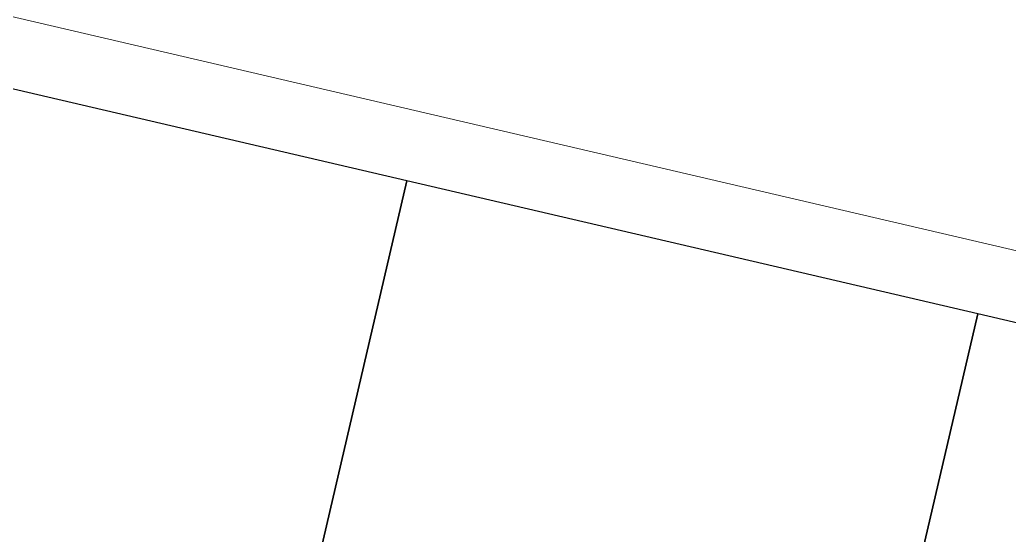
# Model space of a CAD drawing. Header units: millimetres. Extents: x 474016 to 477875, y 2288607 to 2292200.
# Drawn here: x 474209.78 to 474230.88, y 2289242.63 to 2289253.61 of the extents above; entities that cross this region are included whole.
import ezdxf

# ---------------------------------------------------------------- set-up
doc = ezdxf.new("R2010")
doc.units = ezdxf.units.MM
doc.header["$LTSCALE"] = 50
doc.layers.add('BANQUETA', color=251, linetype='Continuous', lineweight=5)
doc.layers.add('LOTES', color=6, linetype='Continuous', lineweight=15)
doc.layers.add('CVL_LOTIF', color=1, linetype='Continuous')

msp = doc.modelspace()

# ---------------------------------------------------------------- linework, layer by layer
at = {"layer": 'BANQUETA'}
msp.add_lwpolyline([(474108.951, 2289222.72), (474230.689, 2289194.35, 0.414214), (474233.091, 2289195.844), (474244.212, 2289243.565, 0.414214), (474242.718, 2289245.966), (474120.98, 2289274.337)], format="xyb", dxfattribs=at)
at = {"layer": 'CVL_LOTIF'}
for points in [[(474218.03, 2289250.18), (474205.856, 2289253.017), (474200.182, 2289228.669), (474212.356, 2289225.832)], [(474230.204, 2289247.343), (474218.03, 2289250.18), (474212.356, 2289225.832), (474224.53, 2289222.995)], [(474242.378, 2289244.506), (474230.204, 2289247.343), (474224.53, 2289222.995), (474236.703, 2289220.158)]]:
    msp.add_lwpolyline(points, close=True, dxfattribs=at)
at = {"layer": 'LOTES'}
for p, q in [((474212.356, 2289225.832), (474218.03, 2289250.18)), ((474224.53, 2289222.995), (474230.204, 2289247.343))]:
    msp.add_line(p, q, dxfattribs=at)

doc.saveas('drawing.dxf')
